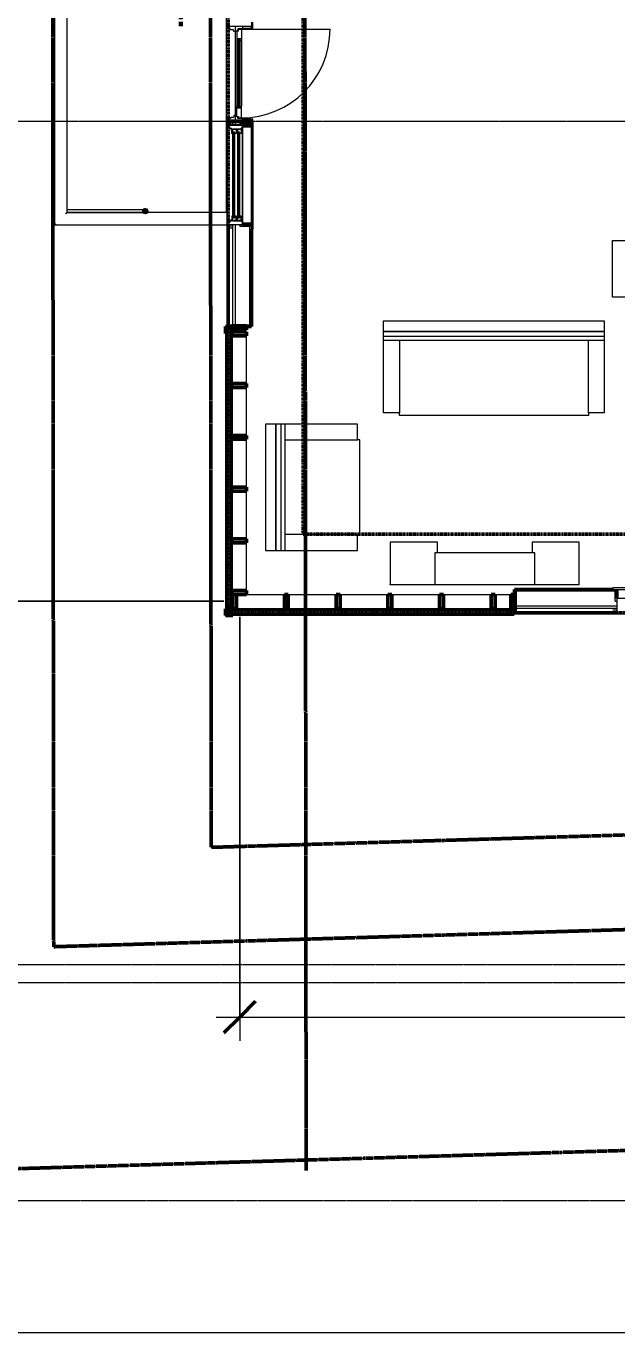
# Model space of a CAD drawing. Header units: inches. Extents: x -4217 to -1814, y 9706 to 12425.
# Drawn here: x -3937.6 to -3712.7, y 9706.2 to 10203.5 of the extents above; entities that cross this region are included whole.
import ezdxf

# ---------------------------------------------------------------- set-up
doc = ezdxf.new("R2010")
doc.units = ezdxf.units.IN
doc.header["$MEASUREMENT"] = 0
for name, pattern in [('Aligning Line 1_8_', [0.25, 0.125, -0.125]), ('Dash 1_16_', [0.125, 0.0625, -0.0625]), ('Double Dash 3_8_', [1, 0.375, -0.125, 0.125, -0.125, 0.125, -0.125]), ('Grid Line 1_2_', [0.875, 0.5, -0.125, 0.125, -0.125])]:
    doc.linetypes.add(name, pattern=pattern)
for name, color, linetype, lineweight in [('A-ANNO-DIMS', 211, 'Continuous', 9), ('A-ANNO-DIMS-96', 211, 'Continuous', 9), ('A-AREA-IDEN', 2, 'Continuous', 9), ('A-DOOR-1', 250, 'Continuous', 9), ('A-DOOR-2', 90, 'Continuous', 20), ('A-DOOR-FRAM-1', 90, 'Continuous', 20), ('A-DOOR-FRAM-2', 250, 'Continuous', 9), ('A-DOOR-GLAZ-1', 250, 'Continuous', 9), ('A-FLOR-1', 50, 'Continuous', 13), ('A-FLOR-HRAL-2', 250, 'Continuous', 9), ('A-GLAZ-1', 250, 'Continuous', 9), ('A-GLAZ-2', 90, 'Continuous', 20), ('A-GLAZ-CWMG-2', 10, 'Continuous', 50), ('A-GLAZ-CWMG-4', 250, 'Continuous', 9), ('A-WALL-3', 10, 'Continuous', 50), ('A-WALL-4', 50, 'Continuous', 13), ('C-PROP-LINE-1', 10, 'Double Dash 3_8_', 50), ('C-PROP-LINE-2', 91, 'Dash 1_16_', 50), ('G-ANNO-SYMB', 111, 'Aligning Line 1_8_', 9), ('G-ANNO-SYMB-1', 147, 'Aligning Line 1_8_', 9), ('I-FURN', 30, 'Continuous', 9), ('I-FURN-1', 250, 'Continuous', 9), ('S-GRID-1', 1, 'Grid Line 1_2_', 9)]:
    doc.layers.add(name, color=color, linetype=linetype, lineweight=lineweight)
doc.styles.add('Century Gothic', font='ufonts.com_century-gothic.ttf', dxfattribs={"height": 9})
doc.styles.add('Century Gothic_B', font='GOTHICB.TTF', dxfattribs={"height": 9})
doc.dimstyles.new('OD__1_8__Tol__', dxfattribs={"dimscale": 12, "dimtxt": 9.397514, "dimasz": 1, "dimexe": 0.75, "dimexo": 0.5, "dimgap": 0.125, "dimtad": 1, "dimdec": 3, "dimrnd": 0.125, "dimzin": 3, "dimdsep": 46, "dimlunit": 4, "dimtxsty": 'Century Gothic', "dimblk1": 'OBLIQUE', "dimblk2": 'OBLIQUE', "dimsah": 1, "dimcen": 0.09, "dimdle": 0.75, "dimazin": 0, "dimtfac": 1, "dimtdec": 4, "dimtix": 1, "dimtmove": 0, "dimatfit": 3, "dimfxl": 1, "dimtvp": 1, "dimtfill": 1, "dimfrac": 2, "dimtolj": 1, "dimtzin": 0, "dimarcsym": 2})

# ---------------------------------------------------------------- blocks, each defined once
blk = doc.blocks.new('DIMBLOCK13-FLOOR PLAN - 3RD FLOOR')
at = {"layer": 'A-ANNO-DIMS-96', "lineweight": 50}
for p, q in [((-4043.68, 10348.59), (-4049.68, 10354.59)), ((-4043.68, 10348.59), (-4037.68, 10342.59)), ((-4043.68, 9984.63), (-4049.68, 9990.63)), ((-4043.68, 9984.63), (-4037.68, 9978.63))]:
    blk.add_line(p, q, dxfattribs=at)
at = {"layer": 'A-ANNO-DIMS-96'}
for p, q in [((-3858.47, 10348.59), (-4052.68, 10348.59)), ((-4043.68, 9975.63), (-4043.68, 10348.59)), ((-4043.68, 10348.59), (-3858.47, 10348.59)), ((-3862.29, 9984.63), (-4052.68, 9984.63)), ((-4043.68, 9984.63), (-3862.29, 9984.63))]:
    blk.add_line(p, q, dxfattribs=at)
at = {"layer": 'A-ANNO-DIMS-96', "color": 0, "insert": (-4056.71, 10147.37), "char_height": 9, "width": 46.1821, "attachment_point": 1, "rotation": 90, "line_spacing_factor": 0.984502, "style": 'Century Gothic', "bg_fill": 3, "box_fill_scale": 1.25, "bg_fill_color": 256, "bg_fill_true_color": 13158600, "bg_fill_transparency": 0}
blk.add_mtext('30\' - 4"', dxfattribs=at)
blk = doc.blocks.new('_Oblique')
at = {"color": 0, "linetype": 'ByBlock', "lineweight": -2}
blk.add_line((-0.5, -0.5), (0.5, 0.5), dxfattribs=at)
blk = doc.blocks.new('DIMBLOCK31-FLOOR PLAN - 3RD FLOOR')
at = {"layer": 'A-ANNO-DIMS-96'}
for p, q in [((-3338.72, 9982.44), (-3338.72, 9817.41)), ((-3338.72, 9826.41), (-3338.72, 9982.44)), ((-3856.29, 9978.63), (-3856.29, 9817.41)), ((-3856.29, 9826.41), (-3856.29, 9978.63)), ((-3865.29, 9826.41), (-3338.72, 9826.41))]:
    blk.add_line(p, q, dxfattribs=at)
at = {"layer": 'A-ANNO-DIMS-96', "lineweight": 50}
for p, q in [((-3856.29, 9826.41), (-3850.29, 9832.41)), ((-3338.72, 9826.41), (-3332.72, 9832.41)), ((-3856.29, 9826.41), (-3862.29, 9820.41)), ((-3338.72, 9826.41), (-3344.72, 9820.41))]:
    blk.add_line(p, q, dxfattribs=at)
at = {"layer": 'A-ANNO-DIMS-96', "color": 0, "insert": (-3628.23, 9839.44), "char_height": 9, "width": 73.7481, "attachment_point": 1, "line_spacing_factor": 0.984502, "style": 'Century Gothic', "bg_fill": 3, "box_fill_scale": 1.25, "bg_fill_color": 256, "bg_fill_true_color": 13158600, "bg_fill_transparency": 0}
blk.add_mtext('43\' - 1 5/8"', dxfattribs=at)

msp = doc.modelspace()

# ---------------------------------------------------------------- linework, layer by layer
at = {"layer": 'A-AREA-IDEN', "flags": 128}
msp.add_lwpolyline([(-3714.35244, 10121.87071), (-3631.8548, 10121.87071), (-3631.8548, 10100.37464), (-3714.35244, 10100.37464)], close=True, dxfattribs=at)
at = {"layer": 'C-PROP-LINE-2'}
for p, q in [((-3832.16202, 10010.0894), (-3832.16202, 12088.5894)), ((-2099.26202, 10010.0894), (-3832.16202, 10010.0894))]:
    msp.add_line(p, q, dxfattribs=at)
at = {"layer": 'G-ANNO-SYMB'}
for p, q in [((-1910.90801, 9839.38186), (-4027.08301, 9839.38186)), ((-1910.90801, 9706.24032), (-4072.01201, 9706.24032))]:
    msp.add_line(p, q, dxfattribs=at)
at = {"layer": 'G-ANNO-SYMB-1'}
for p, q in [((-1926.94838, 9756.52836), (-4071.96446, 9756.52836)), ((-1910.90801, 9706.24032), (-4072.01201, 9706.24032)), ((-1910.95638, 9706.24032), (-4071.96446, 9706.24032))]:
    msp.add_line(p, q, dxfattribs=at)
at = {"layer": 'I-FURN'}
for p, q in [((-3717.49716, 10087.31864), (-3801.49716, 10087.31864)), ((-3801.49716, 10083.81864), (-3801.49716, 10087.31864)), ((-3801.49716, 10087.31864), (-3717.49716, 10087.31864)), ((-3717.49716, 10085.31864), (-3801.49716, 10085.31864)), ((-3801.49716, 10056.31864), (-3801.49716, 10083.81864)), ((-3717.49716, 10083.81864), (-3801.49716, 10083.81864)), ((-3795.49716, 10083.81864), (-3795.49716, 10056.31864)), ((-3723.49716, 10056.31864), (-3723.49716, 10083.81864)), ((-3717.49716, 10087.31864), (-3717.49716, 10083.81864)), ((-3717.49716, 10083.81864), (-3717.49716, 10056.31864)), ((-3795.49716, 10056.31864), (-3801.49716, 10056.31864)), ((-3795.49716, 10055.31864), (-3795.49716, 10056.31864)), ((-3723.49716, 10055.31864), (-3795.49716, 10055.31864)), ((-3723.49716, 10056.31864), (-3723.49716, 10055.31864)), ((-3717.49716, 10056.31864), (-3723.49716, 10056.31864)), ((-3842.49716, 10003.99364), (-3842.49716, 10051.99364)), ((-3842.49716, 10051.99364), (-3842.49716, 10003.99364)), ((-3838.99716, 10051.99364), (-3842.49716, 10051.99364)), ((-3840.49716, 10003.99364), (-3840.49716, 10051.99364)), ((-3811.49716, 10051.99364), (-3838.99716, 10051.99364)), ((-3838.99716, 10003.99364), (-3838.99716, 10051.99364)), ((-3811.49716, 10045.99364), (-3811.49716, 10051.99364)), ((-3838.99716, 10045.99364), (-3811.49716, 10045.99364)), ((-3810.49716, 10045.99364), (-3811.49716, 10045.99364)), ((-3810.49716, 10009.99364), (-3810.49716, 10045.99364)), ((-3811.49716, 10009.99364), (-3838.99716, 10009.99364)), ((-3811.49716, 10009.99364), (-3810.49716, 10009.99364)), ((-3811.49716, 10003.99364), (-3811.49716, 10009.99364)), ((-3842.49716, 10003.99364), (-3838.99716, 10003.99364)), ((-3838.99716, 10003.99364), (-3811.49716, 10003.99364))]:
    msp.add_line(p, q, dxfattribs=at)
at = {"layer": 'I-FURN-1'}
for p, q in [((-3801.49716, 10087.31864), (-3801.49716, 10091.31864)), ((-3801.49716, 10091.31864), (-3717.49716, 10091.31864)), ((-3717.49716, 10091.31864), (-3717.49716, 10087.31864)), ((-3846.49716, 10051.99364), (-3846.49716, 10003.99364)), ((-3842.49716, 10051.99364), (-3846.49716, 10051.99364)), ((-3846.49716, 10003.99364), (-3842.49716, 10003.99364)), ((-3781.00743, 10007.04364), (-3799.00743, 10007.04364)), ((-3799.00743, 10007.04364), (-3799.00743, 9991.04364)), ((-3797.85782, 10007.0747), (-3798.34693, 10007.0747)), ((-3797.85782, 10007.04356), (-3797.85782, 10007.0747)), ((-3781.67033, 10007.07545), (-3782.66481, 10007.07545)), ((-3782.66481, 10007.07545), (-3782.66481, 10007.04356)), ((-3781.67033, 10007.04356), (-3781.67033, 10007.07545)), ((-3781.00743, 10003.04364), (-3781.00743, 10007.04364)), ((-3727.00743, 10007.04364), (-3745.00743, 10007.04364)), ((-3745.00743, 10007.04364), (-3745.00743, 10003.04364)), ((-3744.34453, 10007.07545), (-3744.34453, 10007.04356)), ((-3743.35005, 10007.07545), (-3744.34453, 10007.07545)), ((-3743.35005, 10007.04356), (-3743.35005, 10007.07545)), ((-3727.66793, 10007.0747), (-3728.15704, 10007.0747)), ((-3728.15704, 10007.0747), (-3728.15704, 10007.04356)), ((-3727.00743, 9991.04364), (-3727.00743, 10007.04364)), ((-3744.00743, 10003.04364), (-3782.00743, 10003.04364)), ((-3782.00743, 10003.04364), (-3782.00743, 9991.04364)), ((-3744.00743, 9991.04364), (-3744.00743, 10003.04364)), ((-3799.00743, 9991.04364), (-3782.00743, 9991.04364)), ((-3799.00743, 9991.04364), (-3782.00743, 9991.04364)), ((-3782.00743, 9991.04364), (-3744.00743, 9991.04364)), ((-3782.00743, 9991.04364), (-3744.00743, 9991.04364)), ((-3744.00743, 9991.04364), (-3727.00743, 9991.04364)), ((-3744.00743, 9991.04364), (-3727.00743, 9991.04364))]:
    msp.add_line(p, q, dxfattribs=at)

# ---------------------------------------------------------------- texts
at = {"layer": 'A-AREA-IDEN', "insert": (-3882.14124, 10212.36932), "char_height": 9, "width": 8.787, "attachment_point": 1, "style": 'Century Gothic_B'}
msp.add_mtext('\\fCentury Gothic|b1|i0|c0|p34|;?', dxfattribs=at)

# ---------------------------------------------------------------- next in the draw order: dimensions: what is measured, and where the dimension line sits
at = {"layer": 'A-ANNO-DIMS'}
dim = msp.add_linear_dim(base=(-4043.6775575452, 10348.5893961105), p1=(-3856.2862366797, 9984.6268961105), p2=(-3852.4737366797, 10348.5893961105), angle=90, dimstyle='OD__1_8__Tol__', override={"dimpost": '<>', "dimfxl": 363.982467}, dxfattribs=at)
dim.commit()
dim.dimension.update_dxf_attribs({"geometry": 'DIMBLOCK13-FLOOR PLAN - 3RD FLOOR', "text_midpoint": (-4049.9039341947, 10166.6081461105)})

# ---------------------------------------------------------------- next in the draw order: linework, layer by layer
at = {"layer": 'A-DOOR-1'}
msp.add_line((-3855.62999, 10202.2644), (-3821.87999, 10202.2644), dxfattribs=at)
msp.add_arc((-3855.62999, 10202.2644), 33.75, 270, 0, dxfattribs=at)
at = {"layer": 'A-DOOR-2'}
for p, q in [((-3857.34874, 10197.8269), (-3857.34874, 10172.9519)), ((-3857.34849, 10201.64804), (-3856.703, 10201.64804)), ((-3857.34849, 10201.64804), (-3857.34849, 10197.8269)), ((-3857.03624, 10197.8269), (-3857.34849, 10197.85724)), ((-3856.94224, 10197.8269), (-3857.03624, 10197.8269)), ((-3856.94224, 10198.5769), (-3856.94224, 10197.8269)), ((-3855.62999, 10198.5769), (-3856.94224, 10198.5769)), ((-3856.703, 10201.64804), (-3856.69224, 10202.2644)), ((-3856.69224, 10202.2644), (-3855.62999, 10202.2644)), ((-3856.19224, 10197.8269), (-3856.19224, 10198.5769)), ((-3856.13024, 10197.8269), (-3856.19224, 10197.8269)), ((-3855.94424, 10197.8579), (-3856.13024, 10197.8269)), ((-3855.69224, 10198.06293), (-3855.94424, 10197.8579)), ((-3855.69224, 10198.5769), (-3855.69224, 10198.06293)), ((-3855.62999, 10198.5769), (-3855.69224, 10198.5769)), ((-3855.62999, 10202.2644), (-3855.62999, 10197.8269)), ((-3855.62999, 10197.8269), (-3855.62999, 10172.9519)), ((-3857.34849, 10169.13075), (-3857.34849, 10172.9519)), ((-3857.03624, 10172.9519), (-3857.34849, 10172.92155)), ((-3856.94224, 10172.9519), (-3857.03624, 10172.9519)), ((-3856.94224, 10172.2019), (-3856.94224, 10172.9519)), ((-3856.19224, 10172.9519), (-3856.19224, 10172.2019)), ((-3856.13024, 10172.9519), (-3856.19224, 10172.9519)), ((-3855.94424, 10172.9209), (-3856.13024, 10172.9519)), ((-3855.62999, 10168.5144), (-3855.62999, 10172.9519)), ((-3857.34849, 10169.13075), (-3856.703, 10169.13075)), ((-3855.62999, 10172.2019), (-3856.94224, 10172.2019)), ((-3856.703, 10169.13075), (-3856.69224, 10168.5144)), ((-3856.69224, 10168.5144), (-3855.62999, 10168.5144)), ((-3855.69224, 10172.71587), (-3855.94424, 10172.9209)), ((-3855.69224, 10172.2019), (-3855.69224, 10172.71587)), ((-3855.62999, 10172.2019), (-3855.69224, 10172.2019))]:
    msp.add_line(p, q, dxfattribs=at)
at = {"layer": 'A-DOOR-FRAM-1'}
for p, q in [((-3861.03624, 10203.4519), (-3855.16124, 10203.4519)), ((-3861.03624, 10203.4519), (-3861.03624, 10202.42065)), ((-3855.16124, 10203.4519), (-3855.16124, 10202.42065)), ((-3859.91459, 10202.42065), (-3861.03624, 10202.42065)), ((-3859.67389, 10202.0769), (-3859.91459, 10202.42065)), ((-3858.67274, 10202.0769), (-3859.67389, 10202.0769)), ((-3858.51756, 10201.3894), (-3858.67274, 10202.0769)), ((-3857.38024, 10201.3894), (-3858.51756, 10201.3894)), ((-3856.94324, 10201.8419), (-3857.38024, 10201.8419)), ((-3857.38024, 10201.8419), (-3857.38024, 10201.3894)), ((-3856.94324, 10202.42065), (-3856.94324, 10201.8419)), ((-3855.16124, 10202.42065), (-3856.94324, 10202.42065)), ((-3859.91459, 10168.35815), (-3861.03624, 10168.35815)), ((-3861.03624, 10167.3269), (-3861.03624, 10168.35815)), ((-3859.67389, 10168.7019), (-3859.91459, 10168.35815)), ((-3858.67274, 10168.7019), (-3859.67389, 10168.7019)), ((-3858.51756, 10169.3894), (-3858.67274, 10168.7019)), ((-3857.38024, 10169.3894), (-3858.51756, 10169.3894)), ((-3857.38024, 10168.9369), (-3857.38024, 10169.3894)), ((-3856.94324, 10168.9369), (-3857.38024, 10168.9369)), ((-3856.94324, 10168.35815), (-3856.94324, 10168.9369)), ((-3855.16124, 10168.35815), (-3856.94324, 10168.35815)), ((-3855.16124, 10167.3269), (-3855.16124, 10168.35815)), ((-3861.29903, 10167.3269), (-3860.72374, 10167.3269)), ((-3861.03624, 10167.3269), (-3855.16124, 10167.3269)), ((-3859.72374, 10166.00111), (-3859.72374, 10167.3269)), ((-3855.16124, 10167.7019), (-3855.16124, 10167.3269))]:
    msp.add_line(p, q, dxfattribs=at)
at = {"layer": 'A-DOOR-FRAM-2'}
for p, q in [((-3855.16124, 10203.3269), (-3855.16124, 10202.7019)), ((-3851.84874, 10203.3269), (-3855.16124, 10203.3269)), ((-3851.84874, 10204.9519), (-3851.84874, 10202.7019)), ((-3851.84874, 10202.7019), (-3851.84874, 10203.3269)), ((-3851.22374, 10202.7019), (-3851.22374, 10204.9519)), ((-3855.16124, 10202.7019), (-3851.84874, 10202.7019)), ((-3851.84874, 10202.7019), (-3851.22374, 10202.7019)), ((-3855.16124, 10168.0769), (-3855.16124, 10167.4519)), ((-3851.84874, 10168.0769), (-3855.16124, 10168.0769)), ((-3851.84874, 10167.56361), (-3851.84874, 10168.0769)), ((-3851.84874, 10168.0769), (-3851.84874, 10167.56361)), ((-3851.22374, 10168.0769), (-3851.84874, 10168.0769)), ((-3851.22374, 10167.56361), (-3851.22374, 10168.0769)), ((-3855.16124, 10167.4519), (-3851.84874, 10167.4519))]:
    msp.add_line(p, q, dxfattribs=at)
at = {"layer": 'A-DOOR-GLAZ-1'}
for p, q in [((-3856.94249, 10197.8269), (-3856.94249, 10172.9519)), ((-3856.78624, 10197.8269), (-3856.78624, 10198.5769)), ((-3856.78624, 10198.3669), (-3856.34874, 10198.3669)), ((-3856.78624, 10197.8269), (-3856.78624, 10172.9519)), ((-3856.34874, 10198.5769), (-3856.34874, 10197.8269)), ((-3856.34874, 10197.8269), (-3856.34874, 10172.9519)), ((-3856.19249, 10197.8269), (-3856.19249, 10172.9519)), ((-3856.78624, 10172.9519), (-3856.78624, 10172.2019)), ((-3856.34874, 10172.2019), (-3856.34874, 10172.9519)), ((-3856.78624, 10172.4119), (-3856.34874, 10172.4119))]:
    msp.add_line(p, q, dxfattribs=at)
at = {"layer": 'A-FLOR-1'}
for p, q in [((-3861.29903, 10132.51381), (-3861.29903, 10237.1144)), ((-3857.97374, 10203.4519), (-3857.97374, 10167.3269)), ((-3857.97374, 10087.8894), (-3857.97374, 10087.10736))]:
    msp.add_line(p, q, dxfattribs=at)
at = {"layer": 'A-FLOR-HRAL-2'}
for p, q in [((-3926.72374, 10241.83881), (-3926.72374, 10127.7894)), ((-3921.99933, 10132.51381), (-3921.99933, 10237.1144)), ((-3861.11153, 10132.51381), (-3921.99933, 10132.51381)), ((-3861.11153, 10132.51381), (-3861.11153, 10132.04136)), ((-3861.11153, 10132.04136), (-3861.11153, 10128.26184)), ((-3861.11153, 10128.26184), (-3861.11153, 10127.7894)), ((-3926.72374, 10127.7894), (-3861.11153, 10127.7894))]:
    msp.add_line(p, q, dxfattribs=at)
for points, knots in [([(-3926.72374, 10127.7894), (-3926.72374, 10127.78958), (-3926.71559, 10127.79745), (-3926.68902, 10127.8242), (-3926.66161, 10127.8515), (-3926.63292, 10127.88019), (-3926.60675, 10127.90655), (-3926.57855, 10127.93448), (-3926.53972, 10127.97347), (-3926.49678, 10128.01645), (-3926.4604, 10128.05256), (-3926.42283, 10128.09042), (-3926.35436, 10128.15888), (-3926.29252, 10128.21969), (-3926.2513, 10128.26184)], [0, 0, 0, 0, 0.166666667, 0.25, 0.333333333, 0.416666667, 0.458333333, 0.5, 0.583333333, 0.666666667, 0.708333333, 0.75, 0.833333333, 1, 1, 1, 1]), ([(-3922.47177, 10132.04136), (-3922.43054, 10132.08351), (-3922.3687, 10132.14426), (-3922.29046, 10132.22264), (-3922.24414, 10132.26911), (-3922.20911, 10132.30383), (-3922.17558, 10132.3376), (-3922.14451, 10132.36871), (-3922.11631, 10132.39665), (-3922.09015, 10132.42301), (-3922.06145, 10132.4517), (-3922.03404, 10132.479), (-3922.00747, 10132.50575), (-3921.99933, 10132.51362), (-3921.99933, 10132.51381)], [0, 0, 0, 0, 0.166666667, 0.25, 0.333333333, 0.375, 0.416666667, 0.5, 0.541666667, 0.583333333, 0.666666667, 0.75, 0.833333333, 1, 1, 1, 1])]:
    msp.add_open_spline(points, degree=3, knots=knots, dxfattribs=at)
at = {"layer": 'A-GLAZ-1'}
for p, q in [((-3858.78624, 10163.28236), (-3858.78624, 10162.68861)), ((-3858.78624, 10163.09486), (-3858.78624, 10162.50111)), ((-3858.41124, 10163.28236), (-3858.41124, 10162.68861)), ((-3858.41124, 10163.09486), (-3858.41124, 10162.50111)), ((-3856.84874, 10163.28236), (-3856.84874, 10162.68861)), ((-3856.84874, 10163.09486), (-3856.84874, 10162.50111)), ((-3856.47374, 10163.28236), (-3856.47374, 10162.68861)), ((-3856.47374, 10163.09486), (-3856.47374, 10162.50111)), ((-3855.22374, 10165.93861), (-3855.22374, 10128.04018)), ((-3851.84874, 10165.93861), (-3855.22374, 10165.93861)), ((-3855.22374, 10165.75111), (-3851.84874, 10165.75111)), ((-3855.22374, 10127.85268), (-3855.22374, 10165.75111)), ((-3855.22374, 10165.31361), (-3851.84874, 10165.31361)), ((-3855.22374, 10165.12611), (-3851.84874, 10165.12611)), ((-3851.84874, 10167.56361), (-3851.84874, 10126.41518)), ((-3851.22374, 10167.56361), (-3851.84874, 10167.56361)), ((-3851.84874, 10167.37611), (-3851.22374, 10167.37611)), ((-3851.84874, 10126.22768), (-3851.84874, 10167.37611)), ((-3851.84874, 10128.04018), (-3851.84874, 10165.93861)), ((-3851.84874, 10165.75111), (-3851.84874, 10127.85268)), ((-3851.84874, 10165.31361), (-3851.22374, 10165.31361)), ((-3851.84874, 10165.12611), (-3851.22374, 10165.12611)), ((-3851.22374, 10126.41518), (-3851.22374, 10167.56361)), ((-3851.22374, 10167.37611), (-3851.22374, 10126.22768)), ((-3858.91124, 10131.29018), (-3858.91124, 10162.68861)), ((-3858.91124, 10162.50111), (-3858.91124, 10131.10268)), ((-3858.78624, 10162.81361), (-3858.41124, 10162.81361)), ((-3858.78624, 10131.29018), (-3858.78624, 10162.68861)), ((-3858.78624, 10162.62611), (-3858.41124, 10162.62611)), ((-3858.78624, 10162.50111), (-3858.78624, 10131.10268)), ((-3858.41124, 10131.29018), (-3858.41124, 10162.68861)), ((-3858.41124, 10162.50111), (-3858.41124, 10131.10268)), ((-3858.28624, 10131.29018), (-3858.28624, 10162.68861)), ((-3858.28624, 10162.50111), (-3858.28624, 10131.10268)), ((-3856.97374, 10131.29018), (-3856.97374, 10162.68861)), ((-3856.97374, 10162.50111), (-3856.97374, 10131.10268)), ((-3856.84874, 10162.81361), (-3856.47374, 10162.81361)), ((-3856.84874, 10131.29018), (-3856.84874, 10162.68861)), ((-3856.84874, 10162.62611), (-3856.47374, 10162.62611)), ((-3856.84874, 10162.50111), (-3856.84874, 10131.10268)), ((-3856.47374, 10131.29018), (-3856.47374, 10162.68861)), ((-3856.47374, 10162.50111), (-3856.47374, 10131.10268)), ((-3856.34874, 10131.29018), (-3856.34874, 10162.68861)), ((-3856.34874, 10162.50111), (-3856.34874, 10131.10268)), ((-3858.78624, 10130.69643), (-3858.78624, 10131.29018)), ((-3858.78624, 10131.16518), (-3858.41124, 10131.16518)), ((-3858.78624, 10130.50893), (-3858.78624, 10131.10268)), ((-3858.78624, 10130.97768), (-3858.41124, 10130.97768)), ((-3858.41124, 10130.69643), (-3858.41124, 10131.29018)), ((-3858.41124, 10130.50893), (-3858.41124, 10131.10268)), ((-3856.84874, 10130.69643), (-3856.84874, 10131.29018)), ((-3856.84874, 10131.16518), (-3856.47374, 10131.16518)), ((-3856.84874, 10130.50893), (-3856.84874, 10131.10268)), ((-3856.84874, 10130.97768), (-3856.47374, 10130.97768)), ((-3856.47374, 10130.69643), (-3856.47374, 10131.29018)), ((-3856.47374, 10130.50893), (-3856.47374, 10131.10268)), ((-3855.22374, 10128.66518), (-3851.84874, 10128.66518)), ((-3855.22374, 10128.47768), (-3851.84874, 10128.47768)), ((-3851.84874, 10128.66518), (-3851.22374, 10128.66518)), ((-3851.84874, 10128.47768), (-3851.22374, 10128.47768)), ((-3855.22374, 10128.04018), (-3851.84874, 10128.04018)), ((-3851.84874, 10127.85268), (-3855.22374, 10127.85268)), ((-3851.84874, 10126.41518), (-3851.22374, 10126.41518)), ((-3851.22374, 10126.22768), (-3851.84874, 10126.22768))]:
    msp.add_line(p, q, dxfattribs=at)
at = {"layer": 'A-GLAZ-2'}
for p, q in [((-3861.09874, 10166.00111), (-3861.09874, 10127.97768)), ((-3855.22374, 10166.00111), (-3861.09874, 10166.00111)), ((-3861.09874, 10165.81361), (-3855.22374, 10165.81361)), ((-3861.09874, 10127.79018), (-3861.09874, 10165.81361)), ((-3861.09874, 10165.18861), (-3860.28624, 10165.18861)), ((-3861.09874, 10165.00111), (-3860.28624, 10165.00111)), ((-3860.28624, 10165.18861), (-3860.28624, 10164.91393)), ((-3860.28624, 10165.00111), (-3860.28624, 10164.72643)), ((-3860.28624, 10164.91393), (-3859.47374, 10164.59486)), ((-3860.28624, 10164.72643), (-3859.47374, 10164.40736)), ((-3859.72374, 10166.00111), (-3859.72374, 10167.50111)), ((-3859.72374, 10165.81361), (-3859.72374, 10167.31361)), ((-3859.47374, 10164.59486), (-3859.47374, 10164.12611)), ((-3859.47374, 10164.40736), (-3859.47374, 10163.93861)), ((-3859.47374, 10164.12611), (-3859.03624, 10164.12611)), ((-3859.47374, 10163.93861), (-3859.03624, 10163.93861)), ((-3859.25499, 10162.84486), (-3859.25499, 10163.56361)), ((-3858.91124, 10163.56361), (-3859.25499, 10163.56361)), ((-3859.25499, 10162.65736), (-3859.25499, 10163.37611)), ((-3858.91124, 10163.37611), (-3859.25499, 10163.37611)), ((-3859.03624, 10164.40736), (-3859.03624, 10163.56361)), ((-3859.03624, 10164.40736), (-3855.72374, 10164.40736)), ((-3859.03624, 10164.21986), (-3859.03624, 10163.37611)), ((-3859.03624, 10164.21986), (-3855.72374, 10164.21986)), ((-3858.91124, 10162.69174), (-3858.91124, 10163.56361)), ((-3858.91124, 10162.50424), (-3858.91124, 10163.37611)), ((-3858.91124, 10163.28236), (-3858.28624, 10163.28236)), ((-3858.91124, 10163.09486), (-3858.28624, 10163.09486)), ((-3858.28624, 10162.68861), (-3858.28624, 10163.28236)), ((-3858.28624, 10162.50111), (-3858.28624, 10163.09486)), ((-3857.66124, 10164.40736), (-3857.66124, 10162.84486)), ((-3857.66124, 10164.21986), (-3857.66124, 10162.65736)), ((-3857.31749, 10162.84486), (-3857.31749, 10163.56361)), ((-3856.97374, 10163.56361), (-3857.31749, 10163.56361)), ((-3857.31749, 10162.65736), (-3857.31749, 10163.37611)), ((-3856.97374, 10163.37611), (-3857.31749, 10163.37611)), ((-3857.09874, 10164.40736), (-3857.09874, 10163.56361)), ((-3857.09874, 10164.21986), (-3857.09874, 10163.37611)), ((-3856.97374, 10162.69174), (-3856.97374, 10163.56361)), ((-3856.97374, 10162.50424), (-3856.97374, 10163.37611)), ((-3856.97374, 10163.28236), (-3856.34874, 10163.28236)), ((-3856.97374, 10163.09486), (-3856.34874, 10163.09486)), ((-3856.34874, 10162.68861), (-3856.34874, 10163.28236)), ((-3856.34874, 10162.50111), (-3856.34874, 10163.09486)), ((-3855.5039, 10164.65736), (-3855.72374, 10164.65736)), ((-3855.72374, 10164.65736), (-3855.72374, 10162.84486)), ((-3855.5039, 10164.46986), (-3855.72374, 10164.46986)), ((-3855.72374, 10164.46986), (-3855.72374, 10162.65736)), ((-3855.5039, 10164.65736), (-3855.22374, 10164.99125)), ((-3855.5039, 10164.46986), (-3855.22374, 10164.80375)), ((-3855.22374, 10127.97768), (-3855.22374, 10166.00111)), ((-3855.22374, 10165.81361), (-3855.22374, 10127.79018)), ((-3859.25499, 10162.84486), (-3858.91124, 10162.69174)), ((-3859.25499, 10162.65736), (-3858.91124, 10162.50424)), ((-3857.66124, 10162.84486), (-3858.28624, 10162.68861)), ((-3857.66124, 10162.65736), (-3858.28624, 10162.50111)), ((-3857.31749, 10162.84486), (-3856.97374, 10162.69174)), ((-3857.31749, 10162.65736), (-3856.97374, 10162.50424)), ((-3855.72374, 10162.84486), (-3856.34874, 10162.68861)), ((-3855.72374, 10162.65736), (-3856.34874, 10162.50111)), ((-3861.09874, 10128.79018), (-3860.28624, 10128.79018)), ((-3861.09874, 10128.60268), (-3860.28624, 10128.60268)), ((-3860.28624, 10129.06486), (-3859.47374, 10129.38393)), ((-3860.28624, 10128.87736), (-3859.47374, 10129.19643)), ((-3860.28624, 10128.79018), (-3860.28624, 10129.06486)), ((-3860.28624, 10128.60268), (-3860.28624, 10128.87736)), ((-3859.47374, 10129.85268), (-3859.03624, 10129.85268)), ((-3859.47374, 10129.38393), (-3859.47374, 10129.85268)), ((-3859.47374, 10129.66518), (-3859.03624, 10129.66518)), ((-3859.47374, 10129.19643), (-3859.47374, 10129.66518)), ((-3859.25499, 10131.13393), (-3858.91124, 10131.28705)), ((-3859.25499, 10131.13393), (-3859.25499, 10130.41518)), ((-3859.25499, 10130.94643), (-3858.91124, 10131.09955)), ((-3859.25499, 10130.94643), (-3859.25499, 10130.22768)), ((-3858.91124, 10130.41518), (-3859.25499, 10130.41518)), ((-3858.91124, 10130.22768), (-3859.25499, 10130.22768)), ((-3859.03624, 10129.57143), (-3859.03624, 10130.41518)), ((-3859.03624, 10129.38393), (-3859.03624, 10130.22768)), ((-3859.03624, 10129.57143), (-3855.72374, 10129.57143)), ((-3859.03624, 10129.38393), (-3855.72374, 10129.38393)), ((-3858.91124, 10131.28705), (-3858.91124, 10130.41518)), ((-3858.91124, 10131.09955), (-3858.91124, 10130.22768)), ((-3858.91124, 10130.69643), (-3858.28624, 10130.69643)), ((-3858.91124, 10130.50893), (-3858.28624, 10130.50893)), ((-3858.28624, 10131.29018), (-3858.28624, 10130.69643)), ((-3857.66124, 10131.13393), (-3858.28624, 10131.29018)), ((-3858.28624, 10131.10268), (-3858.28624, 10130.50893)), ((-3857.66124, 10130.94643), (-3858.28624, 10131.10268)), ((-3857.66124, 10129.57143), (-3857.66124, 10131.13393)), ((-3857.66124, 10129.38393), (-3857.66124, 10130.94643)), ((-3857.31749, 10131.13393), (-3856.97374, 10131.28705)), ((-3857.31749, 10131.13393), (-3857.31749, 10130.41518)), ((-3857.31749, 10130.94643), (-3856.97374, 10131.09955)), ((-3857.31749, 10130.94643), (-3857.31749, 10130.22768)), ((-3856.97374, 10130.41518), (-3857.31749, 10130.41518)), ((-3856.97374, 10130.22768), (-3857.31749, 10130.22768)), ((-3857.09874, 10129.57143), (-3857.09874, 10130.41518)), ((-3857.09874, 10129.38393), (-3857.09874, 10130.22768)), ((-3856.97374, 10131.28705), (-3856.97374, 10130.41518)), ((-3856.97374, 10131.09955), (-3856.97374, 10130.22768)), ((-3856.97374, 10130.69643), (-3856.34874, 10130.69643)), ((-3856.97374, 10130.50893), (-3856.34874, 10130.50893)), ((-3856.34874, 10131.29018), (-3856.34874, 10130.69643)), ((-3855.72374, 10131.13393), (-3856.34874, 10131.29018)), ((-3856.34874, 10131.10268), (-3856.34874, 10130.50893)), ((-3855.72374, 10130.94643), (-3856.34874, 10131.10268)), ((-3855.72374, 10129.32143), (-3855.72374, 10131.13393)), ((-3855.72374, 10129.13393), (-3855.72374, 10130.94643)), ((-3855.5039, 10129.32143), (-3855.72374, 10129.32143)), ((-3855.5039, 10129.13393), (-3855.72374, 10129.13393)), ((-3855.5039, 10129.32143), (-3855.22374, 10128.98755)), ((-3855.5039, 10129.13393), (-3855.22374, 10128.80005)), ((-3861.09874, 10127.97768), (-3855.22374, 10127.97768)), ((-3855.22374, 10127.79018), (-3861.09874, 10127.79018)), ((-3859.72374, 10127.97768), (-3859.72374, 10126.47768)), ((-3859.72374, 10127.79018), (-3859.72374, 10126.29018))]:
    msp.add_line(p, q, dxfattribs=at)
at = {"layer": 'A-GLAZ-CWMG-2', "extrusion": (0, 0, -1)}
for p, q in [((-3859.16124, 10089.2019), (-3861.66124, 10089.2019)), ((-3861.66124, 10089.2019), (-3861.66124, 10086.4519)), ((-3861.59874, 10086.5144), (-3861.59874, 10089.1394)), ((-3861.59874, 10089.1394), (-3859.22374, 10089.1394)), ((-3853.72374, 10089.3894), (-3859.22374, 10089.3894)), ((-3859.22374, 10089.3894), (-3859.22374, 10087.8894)), ((-3859.22374, 10089.1394), (-3859.22374, 10086.5144)), ((-3859.16124, 10086.4519), (-3859.16124, 10089.2019)), ((-3853.72374, 10087.8894), (-3853.72374, 10089.3894)), ((-3861.66124, 10086.4519), (-3861.16124, 10086.4519)), ((-3861.22374, 10086.5144), (-3861.59874, 10086.5144)), ((-3861.16124, 10086.7019), (-3861.22374, 10086.7019)), ((-3861.22374, 10086.7019), (-3861.22374, 10086.5144)), ((-3861.16124, 10086.4519), (-3861.16124, 10086.7019)), ((-3859.52393, 10086.7019), (-3859.58643, 10086.7019)), ((-3859.58643, 10086.7019), (-3859.58643, 10086.4519)), ((-3859.58643, 10086.4519), (-3859.16124, 10086.4519)), ((-3859.52393, 10086.5144), (-3859.52393, 10086.7019)), ((-3859.22374, 10086.5144), (-3859.52393, 10086.5144)), ((-3859.22374, 10087.8894), (-3853.72374, 10087.8894)), ((-3853.72374, 10087.10736), (-3859.22374, 10087.10736)), ((-3859.22374, 10087.10736), (-3859.22374, 10085.60736)), ((-3859.22374, 10085.60736), (-3853.72374, 10085.60736)), ((-3853.72374, 10085.60736), (-3853.72374, 10087.10736)), ((-3853.72374, 10067.42377), (-3859.22374, 10067.42377)), ((-3859.22374, 10067.42377), (-3859.22374, 10065.92377)), ((-3859.22374, 10065.92377), (-3853.72374, 10065.92377)), ((-3853.72374, 10065.92377), (-3853.72374, 10067.42377)), ((-3853.72374, 10047.74018), (-3859.22374, 10047.74018)), ((-3859.22374, 10047.74018), (-3859.22374, 10046.24018)), ((-3859.22374, 10046.24018), (-3853.72374, 10046.24018)), ((-3853.72374, 10046.24018), (-3853.72374, 10047.74018)), ((-3853.72374, 10028.05658), (-3859.22374, 10028.05658)), ((-3859.22374, 10028.05658), (-3859.22374, 10026.55658)), ((-3859.22374, 10026.55658), (-3853.72374, 10026.55658)), ((-3853.72374, 10026.55658), (-3853.72374, 10028.05658)), ((-3853.72374, 10008.37299), (-3859.22374, 10008.37299)), ((-3859.22374, 10008.37299), (-3859.22374, 10006.87299)), ((-3859.22374, 10006.87299), (-3853.72374, 10006.87299)), ((-3853.72374, 10006.87299), (-3853.72374, 10008.37299))]:
    msp.add_line(p, q, dxfattribs=at)
at = {"layer": 'A-GLAZ-CWMG-4'}
for p, q in [((-3859.22374, 10085.60736), (-3859.22374, 10067.42377)), ((-3853.72374, 10067.42377), (-3853.72374, 10085.60736)), ((-3859.22374, 10065.92377), (-3859.22374, 10047.74018)), ((-3853.72374, 10047.74018), (-3853.72374, 10065.92377)), ((-3859.22374, 10046.24018), (-3859.22374, 10028.05658)), ((-3853.72374, 10028.05658), (-3853.72374, 10046.24018)), ((-3859.22374, 10026.55658), (-3859.22374, 10008.37299)), ((-3853.72374, 10008.37299), (-3853.72374, 10026.55658))]:
    msp.add_line(p, q, dxfattribs=at)
at = {"layer": 'A-WALL-3'}
for p, q in [((-3851.84874, 10167.3269), (-3860.72374, 10167.3269)), ((-3860.72374, 10167.3269), (-3860.72374, 10166.00111)), ((-3855.22374, 10166.00111), (-3851.84874, 10166.00111)), ((-3860.72374, 10127.79018), (-3860.72374, 10089.2019)), ((-3851.84874, 10127.79018), (-3855.22374, 10127.79018)), ((-3851.84874, 10089.2019), (-3851.84874, 10126.22768)), ((-3859.58643, 10089.1394), (-3861.16124, 10089.1394)), ((-3860.72374, 10089.2019), (-3860.47374, 10089.2019)), ((-3860.47374, 10089.2019), (-3852.47374, 10089.2019)), ((-3852.47374, 10089.2019), (-3851.84874, 10089.2019))]:
    msp.add_line(p, q, dxfattribs=at)
at = {"layer": 'A-WALL-3', "flags": 128}
for points in [[(-3892.24315, 10133.55884), (-3892.38425, 10133.54431), (-3892.51714, 10133.50157), (-3892.63412, 10133.4331), (-3892.72837, 10133.34287), (-3892.79442, 10133.23614), (-3892.82844, 10133.11911), (-3892.82844, 10132.99857), (-3892.79442, 10132.88154), (-3892.72837, 10132.77481), (-3892.63412, 10132.68459), (-3892.51714, 10132.61611), (-3892.38425, 10132.57337), (-3892.24315, 10132.55884)], [(-3892.24315, 10132.55884), (-3892.10205, 10132.57337), (-3891.96915, 10132.61611), (-3891.85218, 10132.68459), (-3891.75793, 10132.77481), (-3891.69187, 10132.88154), (-3891.65786, 10132.99857), (-3891.65786, 10133.11911), (-3891.69187, 10133.23614), (-3891.75793, 10133.34287), (-3891.85218, 10133.4331), (-3891.96915, 10133.50157), (-3892.10205, 10133.54431), (-3892.24315, 10133.55884)]]:
    msp.add_lwpolyline(points, dxfattribs=at)
at = {"layer": 'A-WALL-4'}
for p, q in [((-3860.47374, 10167.3269), (-3860.47374, 10166.00111)), ((-3858.97374, 10167.3269), (-3858.97374, 10166.00111)), ((-3857.97374, 10167.3269), (-3857.97374, 10166.00111)), ((-3856.28624, 10167.3269), (-3856.28624, 10166.7019)), ((-3852.47374, 10166.7019), (-3856.28624, 10166.7019)), ((-3856.28624, 10166.62611), (-3856.28624, 10166.00111)), ((-3856.28624, 10166.62611), (-3852.47374, 10166.62611)), ((-3852.47374, 10166.62611), (-3852.47374, 10166.7019)), ((-3892.24315, 10133.55884), (-3921.99933, 10133.55884)), ((-3921.99933, 10132.55884), (-3892.24315, 10132.55884)), ((-3860.47374, 10127.79018), (-3860.47374, 10089.8269)), ((-3858.97374, 10127.79018), (-3858.97374, 10089.8269)), ((-3857.97374, 10127.79018), (-3857.97374, 10089.8269)), ((-3856.28624, 10127.79018), (-3856.28624, 10127.16518)), ((-3852.47374, 10127.16518), (-3856.28624, 10127.16518)), ((-3852.47374, 10089.8269), (-3852.47374, 10127.16518)), ((-3860.47374, 10089.8269), (-3860.47374, 10089.2019)), ((-3860.47374, 10089.8269), (-3852.47374, 10089.8269)), ((-3860.47374, 10089.2019), (-3860.47374, 10089.8269))]:
    msp.add_line(p, q, dxfattribs=at)
at = {"layer": 'C-PROP-LINE-1'}
msp.add_line((-3929.52303, 12184.68951), (-3927.0955, 9853.16749), dxfattribs=at)
at = {"layer": 'S-GRID-1'}
msp.add_line((-1814.20638, 10167.1894), (-4168.71446, 10167.1894), dxfattribs=at)

# ---------------------------------------------------------------- next in the draw order: dimensions: what is measured, and where the dimension line sits
at = {"layer": 'A-ANNO-DIMS'}
dim = msp.add_linear_dim(base=(-3338.7237366793, 9826.4063176174), p1=(-3856.2862366797, 9984.6268961105), p2=(-3338.7237366793, 9988.4393961105), dimstyle='OD__1_8__Tol__', override={"dimpost": '<>', "dimfxl": 517.576542}, dxfattribs=at)
dim.commit()
dim.dimension.update_dxf_attribs({"geometry": 'DIMBLOCK31-FLOOR PLAN - 3RD FLOOR', "text_midpoint": (-3597.5049866795, 9833.1313346513)})

# ---------------------------------------------------------------- next in the draw order: linework, layer by layer
at = {"layer": 'A-GLAZ-1'}
for p, q in [((-3673.16202, 9989.6894), (-3714.31046, 9989.6894)), ((-3714.31046, 9989.6894), (-3714.31046, 9989.0644)), ((-3714.31046, 9989.0644), (-3673.16202, 9989.0644))]:
    msp.add_line(p, q, dxfattribs=at)
at = {"layer": 'A-GLAZ-2'}
for p, q in [((-3674.72452, 9985.6894), (-3712.74796, 9985.6894)), ((-3712.74796, 9985.6894), (-3712.74796, 9979.8144)), ((-3712.74796, 9981.1894), (-3714.24796, 9981.1894)), ((-3712.74796, 9979.8144), (-3674.72452, 9979.8144))]:
    msp.add_line(p, q, dxfattribs=at)
at = {"layer": 'A-GLAZ-CWMG-2'}
for p, q in [((-3853.72374, 9988.6894), (-3859.22374, 9988.6894)), ((-3859.22374, 9988.6894), (-3859.22374, 9987.1894)), ((-3859.22374, 9987.1894), (-3853.72374, 9987.1894)), ((-3857.47374, 9987.1894), (-3858.97374, 9987.1894)), ((-3858.97374, 9987.1894), (-3858.97374, 9981.6894)), ((-3857.47374, 9981.6894), (-3857.47374, 9987.1894)), ((-3853.72374, 9987.1894), (-3853.72374, 9988.6894)), ((-3858.91124, 9981.7519), (-3861.66124, 9981.7519)), ((-3861.66124, 9981.7519), (-3861.66124, 9979.2519)), ((-3861.66124, 9979.2519), (-3858.91124, 9979.2519)), ((-3861.59874, 9979.3144), (-3861.59874, 9981.6894)), ((-3861.59874, 9981.6894), (-3858.97374, 9981.6894)), ((-3858.97374, 9979.3144), (-3861.59874, 9979.3144)), ((-3858.97374, 9981.3892), (-3859.16124, 9981.3892)), ((-3859.16124, 9981.3892), (-3859.16124, 9981.3267)), ((-3859.16124, 9981.3267), (-3858.91124, 9981.3267)), ((-3858.91124, 9979.7519), (-3859.16124, 9979.7519)), ((-3859.16124, 9979.7519), (-3859.16124, 9979.6894)), ((-3859.16124, 9979.6894), (-3858.97374, 9979.6894)), ((-3858.97374, 9981.6894), (-3858.97374, 9981.3892)), ((-3858.97374, 9981.6894), (-3857.47374, 9981.6894)), ((-3858.97374, 9979.6894), (-3858.97374, 9979.3144)), ((-3858.91124, 9981.3267), (-3858.91124, 9981.7519)), ((-3858.91124, 9979.2519), (-3858.91124, 9979.7519))]:
    msp.add_line(p, q, dxfattribs=at)
at = {"layer": 'A-GLAZ-CWMG-2', "extrusion": (0, 0, -1)}
for p, q in [((-3837.79014, 9987.1894), (-3839.29014, 9987.1894)), ((-3839.29014, 9987.1894), (-3839.29014, 9981.6894)), ((-3837.79014, 9981.6894), (-3837.79014, 9987.1894)), ((-3818.10655, 9987.1894), (-3819.60655, 9987.1894)), ((-3819.60655, 9987.1894), (-3819.60655, 9981.6894)), ((-3818.10655, 9981.6894), (-3818.10655, 9987.1894)), ((-3798.42296, 9987.1894), (-3799.92296, 9987.1894)), ((-3799.92296, 9987.1894), (-3799.92296, 9981.6894)), ((-3798.42296, 9981.6894), (-3798.42296, 9987.1894)), ((-3778.73936, 9987.1894), (-3780.23936, 9987.1894)), ((-3780.23936, 9987.1894), (-3780.23936, 9981.6894)), ((-3778.73936, 9981.6894), (-3778.73936, 9987.1894)), ((-3759.05577, 9987.1894), (-3760.55577, 9987.1894)), ((-3760.55577, 9987.1894), (-3760.55577, 9981.6894)), ((-3759.05577, 9981.6894), (-3759.05577, 9987.1894)), ((-3751.52374, 9987.1894), (-3753.02374, 9987.1894)), ((-3753.02374, 9987.1894), (-3753.02374, 9981.6894)), ((-3751.52374, 9981.6894), (-3751.52374, 9987.1894)), ((-3839.29014, 9981.6894), (-3837.79014, 9981.6894)), ((-3819.60655, 9981.6894), (-3818.10655, 9981.6894)), ((-3799.92296, 9981.6894), (-3798.42296, 9981.6894)), ((-3780.23936, 9981.6894), (-3778.73936, 9981.6894)), ((-3760.55577, 9981.6894), (-3759.05577, 9981.6894)), ((-3753.02374, 9981.6894), (-3751.52374, 9981.6894))]:
    msp.add_line(p, q, dxfattribs=at)
at = {"layer": 'A-GLAZ-CWMG-4'}
for p, q in [((-3859.22374, 10006.87299), (-3859.22374, 9988.6894)), ((-3853.72374, 9988.6894), (-3853.72374, 10006.87299)), ((-3853.72374, 9987.1894), (-3839.29014, 9987.1894)), ((-3837.79014, 9987.1894), (-3819.60655, 9987.1894)), ((-3818.10655, 9987.1894), (-3799.92296, 9987.1894)), ((-3798.42296, 9987.1894), (-3780.23936, 9987.1894)), ((-3778.73936, 9987.1894), (-3760.55577, 9987.1894)), ((-3759.05577, 9987.1894), (-3753.02374, 9987.1894)), ((-3839.29014, 9981.6894), (-3857.47374, 9981.6894)), ((-3819.60655, 9981.6894), (-3837.79014, 9981.6894)), ((-3799.92296, 9981.6894), (-3818.10655, 9981.6894)), ((-3780.23936, 9981.6894), (-3798.42296, 9981.6894)), ((-3760.55577, 9981.6894), (-3778.73936, 9981.6894)), ((-3753.02374, 9981.6894), (-3759.05577, 9981.6894))]:
    msp.add_line(p, q, dxfattribs=at)
at = {"layer": 'A-WALL-3'}
for p, q in [((-3861.16124, 10089.1394), (-3861.16124, 9981.8144)), ((-3859.58643, 9981.8144), (-3859.58643, 10089.1394)), ((-3714.31046, 9989.0644), (-3751.71124, 9989.0644)), ((-3751.71124, 9989.0644), (-3751.71124, 9988.4394)), ((-3712.74796, 9985.6894), (-3712.74796, 9989.0644)), ((-3751.71124, 9988.4394), (-3751.71124, 9980.4394)), ((-3751.77374, 9981.3267), (-3861.59874, 9981.3267)), ((-3861.59874, 9981.3267), (-3861.59874, 9979.7519)), ((-3861.59874, 9979.7519), (-3751.77374, 9979.7519)), ((-3861.16124, 9981.8144), (-3859.58643, 9981.8144)), ((-3751.77374, 9979.7519), (-3751.77374, 9981.3267)), ((-3751.71124, 9980.4394), (-3751.71124, 9980.1894)), ((-3751.71124, 9980.1894), (-3712.74796, 9980.1894))]:
    msp.add_line(p, q, dxfattribs=at)
at = {"layer": 'A-WALL-4'}
for p, q in [((-3751.08624, 9988.4394), (-3751.08624, 9980.4394)), ((-3713.37296, 9988.4394), (-3751.08624, 9988.4394)), ((-3713.37296, 9984.6269), (-3713.37296, 9988.4394)), ((-3713.37296, 9984.6269), (-3712.74796, 9984.6269)), ((-3751.71124, 9980.4394), (-3751.08624, 9980.4394)), ((-3751.08624, 9980.4394), (-3751.71124, 9980.4394)), ((-3751.08624, 9982.9394), (-3712.74796, 9982.9394)), ((-3751.08624, 9981.9394), (-3712.74796, 9981.9394)), ((-3751.08624, 9980.4394), (-3712.74796, 9980.4394))]:
    msp.add_line(p, q, dxfattribs=at)
at = {"layer": 'C-PROP-LINE-1'}
for p, q in [((-3869.44796, 12124.68951), (-3867.12227, 9890.97905)), ((-3833.41046, 12088.68951), (-3830.99429, 9768.08086)), ((-3867.12227, 9890.97905), (-1910.90801, 9949.54267)), ((-3927.0955, 9853.16749), (-1910.90801, 9913.52654)), ((-3987.00617, 9767.3363), (-1910.90801, 9829.48891))]:
    msp.add_line(p, q, dxfattribs=at)
at = {"layer": 'C-PROP-LINE-2'}
for p, q in [((-3860.72374, 9980.1894), (-3860.72374, 11434.3894)), ((-2636.92374, 9980.1894), (-3860.72374, 9980.1894))]:
    msp.add_line(p, q, dxfattribs=at)
at = {"layer": 'G-ANNO-SYMB-1'}
msp.add_line((-1910.90801, 9846.2766), (-4009.5295, 9846.2766), dxfattribs=at)
at = {"layer": 'I-FURN-1'}
for p, q in [((-3799.00743, 9990.91864), (-3799.00743, 9991.04364)), ((-3782.00743, 9990.91864), (-3799.00743, 9990.91864)), ((-3782.00743, 9990.91864), (-3782.00743, 9991.04364)), ((-3744.00743, 9990.91864), (-3782.00743, 9990.91864)), ((-3744.00743, 9991.04364), (-3744.00743, 9990.91864)), ((-3727.00743, 9990.91864), (-3744.00743, 9990.91864)), ((-3727.00743, 9990.91864), (-3727.00743, 9991.04364))]:
    msp.add_line(p, q, dxfattribs=at)

doc.saveas('drawing.dxf')
